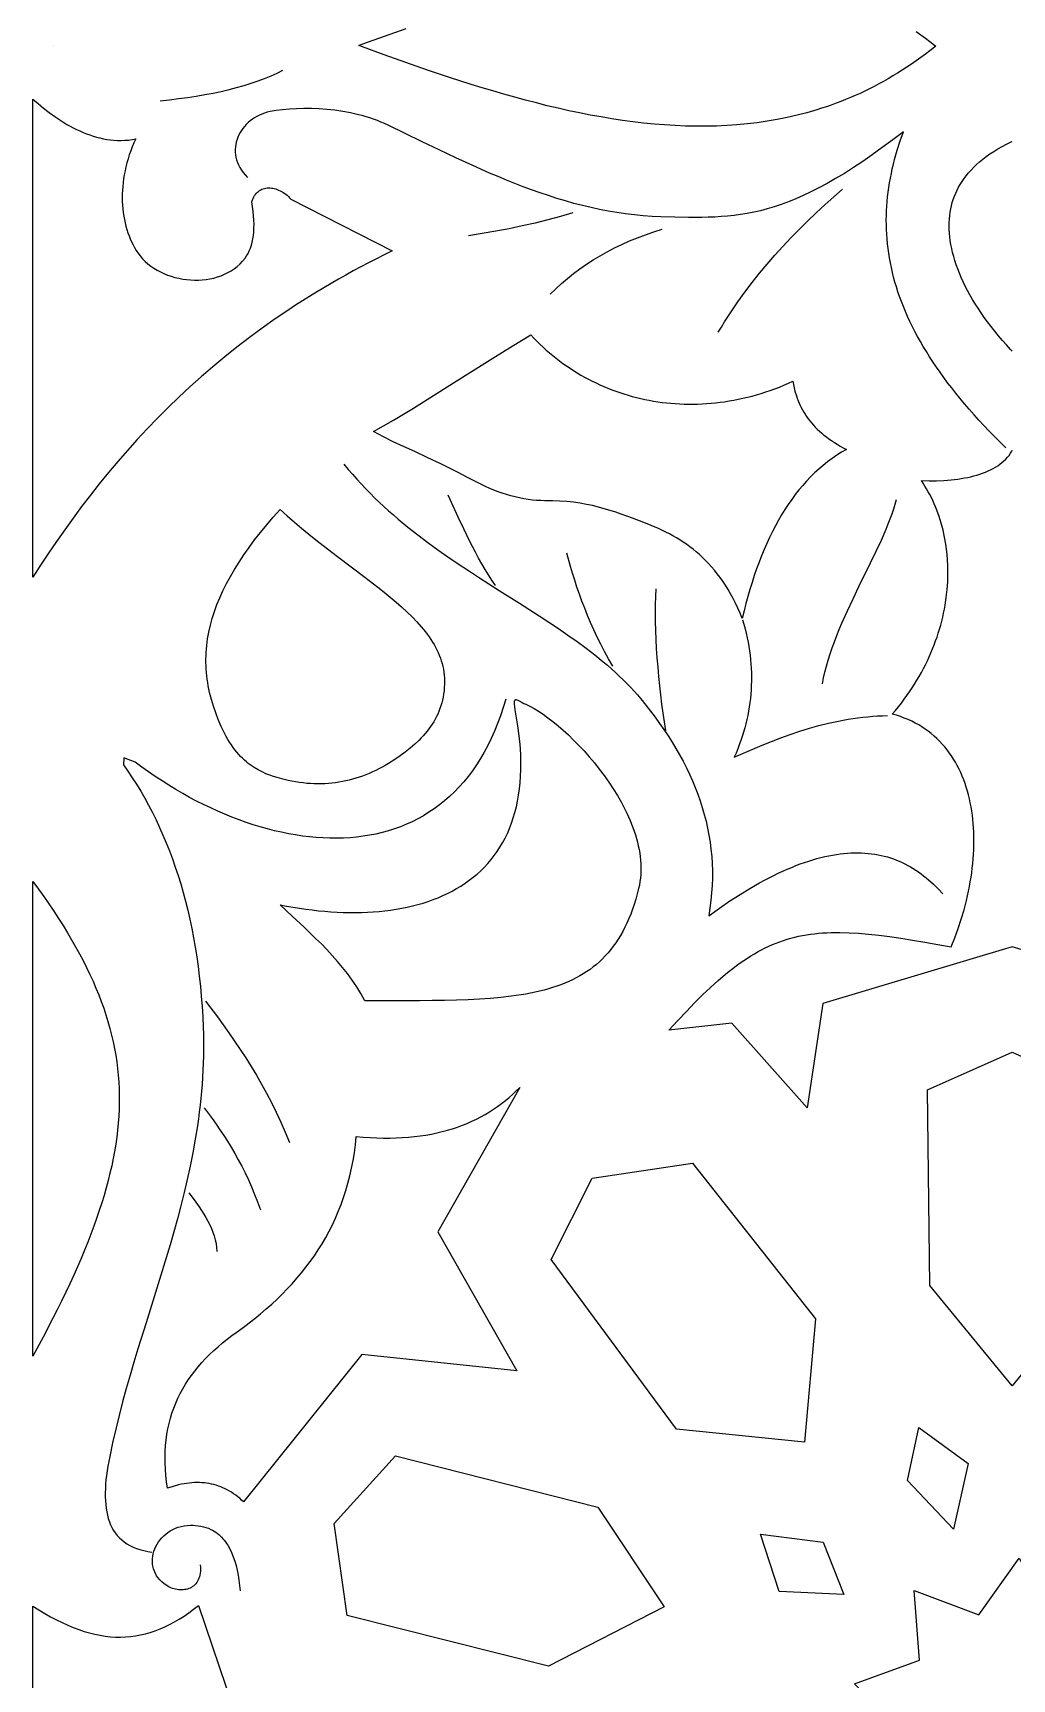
# Model space of a CAD drawing. Extents: x -332 to 348, y -263 to 352.
# Drawn here: x 233.83 to 261.73, y 170.39 to 217.3 of the extents above; entities that cross this region are included whole.
import ezdxf

# ---------------------------------------------------------------- set-up
doc = ezdxf.new("R2010")
doc.units = 0
doc.layers.add('LAYER_1', color=18, linetype='CONTINUOUS')
doc.layers.add('LAYER_2', color=174, linetype='CONTINUOUS')

msp = doc.modelspace()

# ---------------------------------------------------------------- linework, layer by layer
at = {"layer": 'LAYER_1'}
for points in [[(258.995, 217.349), (259.126, 217.255), (259.257, 217.158), (259.387, 217.059), (259.517, 216.957), (259.553, 216.928), (259.518, 216.899), (259.388, 216.797), (259.257, 216.698), (259.126, 216.601), (258.995, 216.507), (258.864, 216.416), (258.732, 216.328), (258.599, 216.242), (258.467, 216.159), (258.334, 216.078), (258.201, 216), (258.067, 215.924), (257.933, 215.851), (257.799, 215.78), (257.664, 215.712), (257.529, 215.646), (257.394, 215.583), (257.258, 215.521), (257.122, 215.462), (256.985, 215.406), (256.848, 215.351), (256.711, 215.299), (256.574, 215.249), (256.436, 215.201), (256.297, 215.156), (256.161, 215.113), (255.88, 215.031), (255.6, 214.959), (255.318, 214.894), (255.035, 214.837), (254.751, 214.788), (254.465, 214.746), (254.177, 214.712), (253.888, 214.685), (253.598, 214.665), (253.306, 214.652), (253.013, 214.645), (252.718, 214.645), (252.422, 214.651), (252.125, 214.663), (251.827, 214.682), (251.527, 214.706), (251.227, 214.736), (250.925, 214.771), (250.622, 214.812), (250.319, 214.858), (250.014, 214.909), (249.709, 214.964), (249.403, 215.025), (249.096, 215.089), (248.789, 215.158), (248.481, 215.231), (248.172, 215.308), (247.863, 215.388), (247.554, 215.472), (247.244, 215.56), (246.935, 215.65), (246.624, 215.744), (246.315, 215.839), (245.693, 216.039), (245.073, 216.248), (244.452, 216.463), (243.833, 216.684), (243.215, 216.909), (243.11, 216.948), (243.225, 216.99), (243.843, 217.214), (244.461, 217.434)], [(261.727, 208.234), (261.684, 208.281), (261.565, 208.412), (261.45, 208.543), (261.339, 208.675), (261.232, 208.806), (261.129, 208.937), (261.031, 209.067), (260.936, 209.197), (260.846, 209.327), (260.76, 209.456), (260.679, 209.584), (260.601, 209.712), (260.528, 209.839), (260.459, 209.965), (260.395, 210.09), (260.335, 210.214), (260.279, 210.337), (260.227, 210.459), (260.18, 210.579), (260.136, 210.698), (260.098, 210.816), (260.063, 210.932), (260.032, 211.047), (260.006, 211.16), (259.984, 211.271), (259.966, 211.381), (259.952, 211.489), (259.942, 211.595), (259.936, 211.699), (259.934, 211.801), (259.935, 211.902), (259.941, 212.001), (259.95, 212.098), (259.963, 212.193), (259.98, 212.287), (260, 212.379), (260.024, 212.47), (260.052, 212.559), (260.084, 212.648), (260.12, 212.735), (260.159, 212.821), (260.203, 212.905), (260.251, 212.989), (260.304, 213.072), (260.36, 213.155), (260.422, 213.236), (260.488, 213.317), (260.559, 213.397), (260.635, 213.476), (260.716, 213.554), (260.803, 213.631), (260.895, 213.707), (260.993, 213.782), (261.096, 213.855), (261.205, 213.928), (261.32, 213.999), (261.441, 214.069), (261.568, 214.137), (261.702, 214.203), (261.727, 214.215)], [(267.117, 189.646), (261.727, 191.263), (256.337, 189.646), (255.885, 186.674), (253.742, 189.083), (251.951, 188.883), (252.203, 189.159), (252.446, 189.419), (252.681, 189.662), (252.909, 189.889), (253.132, 190.1), (253.349, 190.297), (253.562, 190.478), (253.667, 190.564), (253.771, 190.645), (253.875, 190.724), (253.978, 190.798), (254.081, 190.87), (254.184, 190.938), (254.286, 191.002), (254.388, 191.063), (254.49, 191.121), (254.592, 191.176), (254.695, 191.228), (254.797, 191.276), (254.901, 191.322), (255.004, 191.364), (255.109, 191.404), (255.214, 191.44), (255.32, 191.474), (255.427, 191.505), (255.535, 191.532), (255.644, 191.558), (255.754, 191.58), (255.866, 191.6), (255.979, 191.617), (256.094, 191.632), (256.211, 191.644), (256.329, 191.654), (256.45, 191.661), (256.572, 191.666), (256.697, 191.668), (256.823, 191.668), (257.084, 191.662), (257.355, 191.646), (257.637, 191.623), (257.931, 191.592), (258.238, 191.553), (258.559, 191.507), (258.894, 191.453), (259.244, 191.394), (259.611, 191.328), (259.995, 191.257), (260.099, 191.519), (260.194, 191.782), (260.281, 192.047), (260.358, 192.313), (260.427, 192.578), (260.457, 192.711), (260.486, 192.844), (260.512, 192.976), (260.536, 193.108), (260.557, 193.24), (260.576, 193.371), (260.592, 193.502), (260.606, 193.632), (260.618, 193.762), (260.627, 193.891), (260.634, 194.019), (260.638, 194.147), (260.639, 194.273), (260.638, 194.399), (260.635, 194.524), (260.629, 194.647), (260.62, 194.769), (260.609, 194.891), (260.595, 195.011), (260.578, 195.129), (260.559, 195.246), (260.537, 195.362), (260.512, 195.476), (260.485, 195.589), (260.455, 195.699), (260.422, 195.809), (260.387, 195.916), (260.348, 196.021), (260.307, 196.125), (260.263, 196.226), (260.216, 196.326), (260.166, 196.423), (260.114, 196.518), (260.058, 196.611), (260, 196.702), (259.939, 196.79), (259.874, 196.876), (259.807, 196.959), (259.737, 197.039), (259.664, 197.117), (259.587, 197.193), (259.508, 197.265), (259.426, 197.335), (259.34, 197.401), (259.252, 197.465), (259.16, 197.525), (259.066, 197.583), (258.968, 197.637), (258.867, 197.688), (258.763, 197.736), (258.655, 197.78), (258.545, 197.821), (258.431, 197.859), (258.314, 197.892), (258.403, 197.996), (258.489, 198.101), (258.573, 198.207), (258.654, 198.313), (258.732, 198.42), (258.807, 198.528), (258.88, 198.637), (258.95, 198.746), (259.018, 198.856), (259.082, 198.966), (259.145, 199.077), (259.204, 199.188), (259.261, 199.299), (259.316, 199.411), (259.367, 199.524), (259.417, 199.636), (259.464, 199.749), (259.508, 199.862), (259.55, 199.975), (259.589, 200.088), (259.626, 200.202), (259.661, 200.315), (259.693, 200.428), (259.723, 200.542), (259.75, 200.655), (259.775, 200.768), (259.798, 200.881), (259.818, 200.993), (259.852, 201.218), (259.876, 201.441), (259.892, 201.662), (259.899, 201.881), (259.897, 202.098), (259.886, 202.312), (259.867, 202.523), (259.84, 202.731), (259.805, 202.935), (259.761, 203.135), (259.71, 203.33), (259.651, 203.521), (259.585, 203.707), (259.548, 203.797), (259.51, 203.887), (259.471, 203.975), (259.429, 204.061), (259.386, 204.146), (259.34, 204.23), (259.293, 204.312), (259.245, 204.392), (259.194, 204.47), (259.142, 204.547), (259.361, 204.542), (259.576, 204.544), (259.785, 204.553), (259.988, 204.568), (260.184, 204.591), (260.373, 204.621), (260.464, 204.639), (260.554, 204.658), (260.641, 204.68), (260.726, 204.704), (260.809, 204.73), (260.889, 204.758), (260.967, 204.788), (261.043, 204.82), (261.116, 204.854), (261.186, 204.891), (261.253, 204.929), (261.318, 204.97), (261.379, 205.014), (261.438, 205.059), (261.493, 205.107), (261.546, 205.158), (261.595, 205.211), (261.641, 205.266), (261.683, 205.324), (261.722, 205.384), (261.722, 205.401), (261.727, 205.392), (261.732, 205.401)], [(233.827, 165.96), (233.827, 172.47), (233.997, 172.361), (234.166, 172.26), (234.331, 172.165), (234.495, 172.078), (234.657, 171.998), (234.817, 171.925), (234.975, 171.86), (235.131, 171.801), (235.285, 171.749), (235.438, 171.705), (235.589, 171.667), (235.739, 171.637), (235.887, 171.614), (236.034, 171.597), (236.18, 171.588), (236.324, 171.586), (236.468, 171.59), (236.61, 171.602), (236.751, 171.62), (236.892, 171.646), (237.032, 171.678), (237.171, 171.718), (237.31, 171.764), (237.448, 171.817), (237.585, 171.877), (237.722, 171.944), (237.859, 172.018), (237.996, 172.098), (238.132, 172.186), (238.269, 172.28), (238.405, 172.381), (238.542, 172.489), (239.521, 169.6)]]:
    msp.add_lwpolyline(points, dxfattribs=at)
for points in [[(233.974, 215.289), (234.127, 215.162), (234.286, 215.038), (234.451, 214.919), (234.621, 214.805), (234.796, 214.698), (234.885, 214.648), (234.976, 214.6), (235.067, 214.554), (235.16, 214.51), (235.254, 214.469), (235.349, 214.432), (235.444, 214.397), (235.541, 214.365), (235.638, 214.336), (235.736, 214.311), (235.835, 214.29), (235.935, 214.272), (236.036, 214.258), (236.137, 214.248), (236.239, 214.243), (236.341, 214.242), (236.444, 214.245), (236.547, 214.253), (236.651, 214.266), (236.756, 214.284), (236.705, 214.171), (236.657, 214.057), (236.614, 213.944), (236.574, 213.83), (236.538, 213.716), (236.505, 213.603), (236.477, 213.49), (236.451, 213.377), (236.43, 213.265), (236.412, 213.153), (236.397, 213.042), (236.386, 212.931), (236.378, 212.822), (236.373, 212.713), (236.372, 212.606), (236.374, 212.499), (236.38, 212.394), (236.388, 212.29), (236.4, 212.188), (236.414, 212.087), (236.432, 211.988), (236.453, 211.891), (236.477, 211.795), (236.503, 211.701), (236.533, 211.61), (236.565, 211.52), (236.601, 211.433), (236.639, 211.348), (236.679, 211.265), (236.723, 211.185), (236.769, 211.108), (236.817, 211.033), (236.879, 210.95), (236.947, 210.87), (237.021, 210.795), (237.1, 210.725), (237.183, 210.66), (237.272, 210.599), (237.364, 210.543), (237.46, 210.492), (237.56, 210.445), (237.662, 210.404), (237.767, 210.368), (237.875, 210.337), (237.984, 210.311), (238.094, 210.29), (238.205, 210.275), (238.317, 210.264), (238.429, 210.26), (238.541, 210.261), (238.653, 210.267), (238.763, 210.279), (238.872, 210.297), (238.98, 210.32), (239.085, 210.35), (239.188, 210.385), (239.288, 210.426), (239.384, 210.473), (239.477, 210.527), (239.565, 210.586), (239.65, 210.652), (239.729, 210.724), (239.803, 210.802), (239.871, 210.887), (239.916, 210.952), (239.957, 211.021), (239.993, 211.095), (240.025, 211.173), (240.052, 211.255), (240.076, 211.342), (240.095, 211.434), (240.109, 211.531), (240.119, 211.632), (240.125, 211.739), (240.127, 211.851), (240.124, 211.969), (240.116, 212.092), (240.104, 212.22), (240.088, 212.355), (240.067, 212.495), (240.083, 212.544), (240.101, 212.589), (240.121, 212.63), (240.143, 212.669), (240.167, 212.704), (240.194, 212.736), (240.222, 212.764), (240.252, 212.79), (240.284, 212.813), (240.317, 212.832), (240.351, 212.849), (240.387, 212.862), (240.424, 212.873), (240.461, 212.881), (240.5, 212.886), (240.54, 212.888), (240.58, 212.887), (240.621, 212.884), (240.662, 212.878), (240.703, 212.869), (240.745, 212.857), (240.786, 212.844), (240.828, 212.827), (240.869, 212.808), (240.91, 212.787), (240.95, 212.763), (240.99, 212.737), (241.029, 212.708), (241.068, 212.677), (241.105, 212.644), (241.142, 212.609), (241.177, 212.571), (244.067, 211.095), (243.84, 210.983), (243.615, 210.87), (243.393, 210.756), (243.173, 210.64), (242.956, 210.524), (242.742, 210.405), (242.53, 210.286), (242.321, 210.165), (242.114, 210.043), (241.91, 209.92), (241.708, 209.796), (241.508, 209.67), (241.311, 209.544), (241.117, 209.416), (240.734, 209.156), (240.361, 208.892), (239.996, 208.624), (239.641, 208.351), (239.293, 208.074), (238.955, 207.793), (238.624, 207.508), (238.301, 207.219), (237.986, 206.926), (237.678, 206.629), (237.378, 206.329), (237.085, 206.025), (236.799, 205.718), (236.519, 205.407), (236.246, 205.093), (235.979, 204.776), (235.719, 204.456), (235.464, 204.133), (235.215, 203.807), (234.971, 203.478), (234.732, 203.147), (234.499, 202.813), (234.27, 202.477), (234.047, 202.139), (233.827, 201.798), (233.827, 215.418)], [(248.102, 208.609), (248.188, 208.52), (248.275, 208.434), (248.364, 208.35), (248.455, 208.267), (248.547, 208.187), (248.641, 208.109), (248.736, 208.032), (248.833, 207.958), (248.931, 207.885), (249.031, 207.815), (249.132, 207.747), (249.234, 207.68), (249.337, 207.616), (249.442, 207.554), (249.548, 207.494), (249.655, 207.437), (249.764, 207.381), (249.873, 207.328), (249.984, 207.276), (250.096, 207.227), (250.208, 207.18), (250.322, 207.135), (250.437, 207.093), (250.553, 207.053), (250.669, 207.015), (250.787, 206.979), (250.905, 206.946), (251.025, 206.914), (251.145, 206.886), (251.266, 206.859), (251.387, 206.835), (251.509, 206.813), (251.632, 206.793), (251.756, 206.776), (251.88, 206.762), (252.005, 206.749), (252.13, 206.74), (252.256, 206.732), (252.383, 206.727), (252.51, 206.725), (252.637, 206.725), (252.765, 206.727), (252.893, 206.732), (253.021, 206.739), (253.15, 206.749), (253.279, 206.762), (253.408, 206.777), (253.537, 206.795), (253.667, 206.815), (253.797, 206.838), (253.927, 206.863), (254.057, 206.891), (254.187, 206.922), (254.317, 206.955), (254.447, 206.992), (254.577, 207.03), (254.707, 207.072), (254.837, 207.116), (254.967, 207.163), (255.096, 207.212), (255.225, 207.265), (255.355, 207.32), (255.484, 207.378), (255.508, 207.236), (255.54, 207.096), (255.58, 206.959), (255.603, 206.891), (255.629, 206.824), (255.656, 206.757), (255.686, 206.691), (255.719, 206.626), (255.753, 206.561), (255.79, 206.498), (255.829, 206.435), (255.871, 206.372), (255.916, 206.31), (255.963, 206.25), (256.013, 206.189), (256.065, 206.13), (256.12, 206.072), (256.178, 206.014), (256.238, 205.957), (256.302, 205.901), (256.368, 205.845), (256.437, 205.791), (256.51, 205.737), (256.585, 205.685), (256.663, 205.633), (256.745, 205.582), (256.83, 205.532), (256.918, 205.483), (257.009, 205.435), (256.869, 205.354), (256.733, 205.268), (256.601, 205.178), (256.471, 205.082), (256.345, 204.981), (256.222, 204.876), (256.102, 204.766), (255.985, 204.651), (255.872, 204.532), (255.761, 204.408), (255.653, 204.279), (255.549, 204.146), (255.447, 204.009), (255.349, 203.867), (255.253, 203.72), (255.16, 203.57), (255.07, 203.415), (254.983, 203.256), (254.899, 203.093), (254.817, 202.926), (254.738, 202.754), (254.662, 202.579), (254.588, 202.4), (254.517, 202.217), (254.449, 202.03), (254.383, 201.839), (254.319, 201.644), (254.258, 201.446), (254.2, 201.244), (254.144, 201.039), (254.09, 200.83), (254.039, 200.617), (253.976, 200.769), (253.911, 200.914), (253.845, 201.054), (253.777, 201.189), (253.706, 201.319), (253.634, 201.443), (253.56, 201.563), (253.485, 201.677), (253.407, 201.787), (253.328, 201.893), (253.247, 201.994), (253.165, 202.091), (253.081, 202.184), (252.995, 202.272), (252.908, 202.357), (252.82, 202.439), (252.73, 202.516), (252.638, 202.591), (252.546, 202.662), (252.451, 202.73), (252.356, 202.795), (252.259, 202.857), (252.161, 202.917), (252.062, 202.974), (251.962, 203.028), (251.86, 203.081), (251.654, 203.179), (251.444, 203.271), (251.23, 203.356), (250.91, 203.477), (250.592, 203.592), (250.432, 203.646), (250.271, 203.698), (250.107, 203.746), (249.941, 203.791), (249.771, 203.832), (249.596, 203.868), (249.417, 203.9), (249.231, 203.927), (249.039, 203.948), (248.84, 203.963), (248.633, 203.972), (248.418, 203.974), (248.299, 203.976), (248.179, 203.982), (248.058, 203.993), (247.936, 204.009), (247.814, 204.028), (247.691, 204.052), (247.568, 204.08), (247.446, 204.112), (247.323, 204.148), (247.202, 204.187), (247.081, 204.229), (246.961, 204.275), (246.843, 204.324), (246.726, 204.377), (246.611, 204.432), (246.498, 204.489), (246.212, 204.639), (245.946, 204.775), (245.472, 205.01), (245.062, 205.206), (244.705, 205.371), (244.387, 205.518), (244.094, 205.655), (243.815, 205.795), (243.676, 205.868), (243.536, 205.946), (243.819, 206.106), (244.103, 206.271), (244.389, 206.441), (244.674, 206.614), (245.245, 206.969), (245.814, 207.329), (246.935, 208.04), (247.483, 208.379), (247.752, 208.542), (248.018, 208.699)], [(241.074, 203.543), (241.277, 203.365), (241.482, 203.191), (241.686, 203.022), (241.892, 202.857), (242.096, 202.696), (242.503, 202.384), (243.288, 201.791), (243.658, 201.505), (243.836, 201.364), (244.008, 201.224), (244.174, 201.084), (244.333, 200.944), (244.485, 200.805), (244.629, 200.664), (244.765, 200.523), (244.891, 200.381), (245.009, 200.238), (245.064, 200.165), (245.116, 200.093), (245.166, 200.019), (245.213, 199.945), (245.258, 199.871), (245.299, 199.796), (245.338, 199.72), (245.374, 199.644), (245.406, 199.567), (245.436, 199.489), (245.462, 199.411), (245.486, 199.331), (245.506, 199.251), (245.522, 199.17), (245.536, 199.088), (245.545, 199.005), (245.552, 198.921), (245.554, 198.836), (245.553, 198.74), (245.549, 198.646), (245.541, 198.555), (245.53, 198.465), (245.515, 198.378), (245.497, 198.293), (245.476, 198.209), (245.452, 198.128), (245.425, 198.048), (245.396, 197.97), (245.363, 197.893), (245.327, 197.819), (245.289, 197.746), (245.248, 197.674), (245.204, 197.604), (245.158, 197.536), (245.11, 197.469), (245.059, 197.403), (245.005, 197.339), (244.95, 197.276), (244.892, 197.214), (244.833, 197.153), (244.707, 197.035), (244.574, 196.92), (244.434, 196.81), (244.288, 196.702), (244.136, 196.598), (243.957, 196.484), (243.867, 196.431), (243.777, 196.38), (243.686, 196.332), (243.594, 196.286), (243.502, 196.242), (243.409, 196.201), (243.316, 196.163), (243.222, 196.127), (243.127, 196.094), (243.032, 196.063), (242.936, 196.035), (242.84, 196.009), (242.743, 195.986), (242.645, 195.966), (242.547, 195.949), (242.448, 195.934), (242.348, 195.922), (242.248, 195.913), (242.147, 195.906), (242.045, 195.903), (241.943, 195.902), (241.84, 195.904), (241.736, 195.91), (241.631, 195.918), (241.526, 195.929), (241.42, 195.943), (241.313, 195.96), (241.206, 195.98), (241.098, 196.003), (240.988, 196.029), (240.789, 196.082), (240.684, 196.114), (240.577, 196.151), (240.467, 196.193), (240.356, 196.243), (240.244, 196.3), (240.132, 196.367), (240.02, 196.444), (239.964, 196.486), (239.908, 196.531), (239.853, 196.579), (239.798, 196.631), (239.744, 196.686), (239.69, 196.744), (239.637, 196.805), (239.584, 196.871), (239.532, 196.94), (239.481, 197.013), (239.431, 197.09), (239.382, 197.171), (239.334, 197.257), (239.288, 197.347), (239.194, 197.541), (239.11, 197.734), (239.035, 197.927), (238.969, 198.119), (238.911, 198.311), (238.863, 198.503), (238.824, 198.694), (238.807, 198.789), (238.793, 198.885), (238.782, 198.98), (238.772, 199.076), (238.765, 199.172), (238.761, 199.267), (238.758, 199.363), (238.758, 199.459), (238.76, 199.554), (238.764, 199.65), (238.771, 199.746), (238.78, 199.843), (238.791, 199.939), (238.805, 200.035), (238.821, 200.132), (238.839, 200.229), (238.883, 200.423), (238.936, 200.618), (238.998, 200.814), (239.07, 201.011), (239.151, 201.209), (239.242, 201.409), (239.342, 201.61), (239.452, 201.813), (239.571, 202.017), (239.7, 202.224), (239.838, 202.432), (239.986, 202.642), (240.144, 202.854), (240.312, 203.068), (240.489, 203.285), (240.676, 203.504), (240.873, 203.725)], [(247.615, 198.3), (247.644, 198.289), (247.679, 198.271), (247.765, 198.224), (247.817, 198.197), (247.875, 198.17), (247.987, 198.117), (248.107, 198.052), (248.233, 197.975), (248.366, 197.887), (248.503, 197.788), (248.644, 197.679), (248.789, 197.561), (248.936, 197.433), (249.084, 197.296), (249.234, 197.152), (249.384, 197), (249.533, 196.84), (249.68, 196.674), (249.825, 196.502), (249.966, 196.324), (250.104, 196.141), (250.237, 195.954), (250.364, 195.762), (250.484, 195.567), (250.597, 195.368), (250.702, 195.167), (250.752, 195.065), (250.798, 194.963), (250.843, 194.861), (250.885, 194.758), (250.924, 194.655), (250.96, 194.552), (250.994, 194.449), (251.025, 194.345), (251.052, 194.242), (251.077, 194.138), (251.098, 194.035), (251.116, 193.932), (251.13, 193.828), (251.141, 193.726), (251.148, 193.623), (251.151, 193.521), (251.151, 193.42), (251.146, 193.318), (251.137, 193.218), (251.125, 193.118), (251.108, 193.019), (251.086, 192.921), (251.046, 192.765), (251.004, 192.615), (250.959, 192.469), (250.912, 192.329), (250.862, 192.193), (250.809, 192.062), (250.753, 191.936), (250.695, 191.815), (250.635, 191.698), (250.571, 191.585), (250.505, 191.477), (250.437, 191.373), (250.365, 191.274), (250.292, 191.178), (250.215, 191.087), (250.136, 190.999), (250.054, 190.915), (249.97, 190.835), (249.883, 190.759), (249.793, 190.686), (249.701, 190.617), (249.606, 190.551), (249.509, 190.488), (249.409, 190.429), (249.306, 190.373), (249.201, 190.319), (249.093, 190.269), (248.983, 190.222), (248.87, 190.178), (248.754, 190.136), (248.636, 190.097), (248.515, 190.06), (248.391, 190.026), (248.265, 189.994), (248.137, 189.965), (248.005, 189.938), (247.872, 189.913), (247.735, 189.889), (247.454, 189.849), (247.164, 189.816), (246.862, 189.789), (246.551, 189.767), (246.229, 189.751), (245.897, 189.739), (245.554, 189.731), (245.202, 189.725), (244.839, 189.722), (243.285, 189.718), (243.229, 189.822), (243.172, 189.924), (243.113, 190.024), (243.052, 190.122), (242.989, 190.218), (242.925, 190.312), (242.791, 190.495), (242.652, 190.673), (242.507, 190.845), (242.357, 191.013), (242.203, 191.178), (242.045, 191.34), (241.883, 191.499), (241.552, 191.816), (241.214, 192.133), (240.873, 192.458), (241.056, 192.422), (241.238, 192.389), (241.42, 192.36), (241.601, 192.333), (241.782, 192.309), (241.962, 192.289), (242.14, 192.272), (242.318, 192.258), (242.495, 192.247), (242.67, 192.24), (242.844, 192.236), (243.017, 192.235), (243.188, 192.238), (243.358, 192.245), (243.526, 192.254), (243.692, 192.268), (243.856, 192.285), (244.018, 192.305), (244.178, 192.329), (244.336, 192.357), (244.492, 192.389), (244.645, 192.424), (244.796, 192.463), (244.944, 192.506), (245.089, 192.553), (245.232, 192.603), (245.372, 192.658), (245.508, 192.717), (245.642, 192.779), (245.772, 192.846), (245.9, 192.917), (246.023, 192.992), (246.144, 193.071), (246.261, 193.154), (246.374, 193.241), (246.483, 193.333), (246.588, 193.429), (246.69, 193.529), (246.787, 193.634), (246.88, 193.743), (246.969, 193.857), (247.054, 193.975), (247.134, 194.098), (247.209, 194.225), (247.28, 194.357), (247.346, 194.493), (247.408, 194.635), (247.464, 194.781), (247.515, 194.931), (247.561, 195.087), (247.602, 195.247), (247.637, 195.412), (247.667, 195.582), (247.692, 195.757), (247.711, 195.937), (247.724, 196.122), (247.731, 196.312), (247.732, 196.507), (247.727, 196.707), (247.716, 196.912), (247.699, 197.123), (247.676, 197.339), (247.646, 197.56), (247.609, 197.786), (247.571, 198.015), (247.559, 198.101), (247.552, 198.17), (247.55, 198.223), (247.553, 198.261), (247.561, 198.287), (247.566, 198.295), (247.573, 198.301), (247.582, 198.304), (247.592, 198.305)], [(233.983, 192.903), (234.134, 192.691), (234.279, 192.482), (234.42, 192.274), (234.555, 192.069), (234.685, 191.864), (234.809, 191.662), (234.929, 191.461), (235.043, 191.261), (235.153, 191.062), (235.257, 190.865), (235.356, 190.669), (235.45, 190.473), (235.539, 190.279), (235.622, 190.085), (235.701, 189.892), (235.775, 189.7), (235.844, 189.508), (235.907, 189.317), (235.966, 189.126), (236.02, 188.935), (236.068, 188.744), (236.112, 188.554), (236.151, 188.363), (236.185, 188.172), (236.214, 187.981), (236.238, 187.789), (236.257, 187.597), (236.272, 187.405), (236.281, 187.212), (236.286, 187.018), (236.286, 186.823), (236.281, 186.628), (236.271, 186.431), (236.257, 186.233), (236.238, 186.034), (236.214, 185.834), (236.185, 185.632), (236.152, 185.429), (236.114, 185.225), (236.071, 185.018), (236.023, 184.81), (235.971, 184.6), (235.915, 184.388), (235.853, 184.174), (235.787, 183.958), (235.717, 183.74), (235.641, 183.519), (235.562, 183.296), (235.477, 183.07), (235.389, 182.842), (235.295, 182.611), (235.197, 182.377), (235.095, 182.14), (234.988, 181.9), (234.877, 181.658), (234.761, 181.412), (234.641, 181.162), (234.516, 180.909), (234.387, 180.653), (234.116, 180.13), (233.827, 179.592), (233.827, 193.116)], [(264.139, 187.182), (264.067, 181.605), (261.727, 178.743), (259.387, 181.605), (259.316, 187.182), (261.727, 188.259)], [(245.369, 183.133), (247.616, 179.17), (243.201, 179.636), (239.829, 175.44), (239.774, 175.492), (239.718, 175.541), (239.662, 175.587), (239.604, 175.631), (239.546, 175.673), (239.486, 175.712), (239.426, 175.748), (239.365, 175.782), (239.304, 175.813), (239.241, 175.842), (239.178, 175.868), (239.114, 175.892), (239.049, 175.913), (238.983, 175.931), (238.917, 175.947), (238.85, 175.961), (238.781, 175.972), (238.712, 175.98), (238.643, 175.986), (238.572, 175.989), (238.501, 175.989), (238.428, 175.988), (238.355, 175.983), (238.282, 175.976), (238.207, 175.967), (238.132, 175.955), (238.055, 175.94), (237.978, 175.923), (237.822, 175.881), (237.662, 175.828), (237.636, 176.013), (237.616, 176.193), (237.602, 176.37), (237.594, 176.544), (237.592, 176.715), (237.596, 176.883), (237.606, 177.047), (237.622, 177.208), (237.644, 177.366), (237.672, 177.521), (237.705, 177.673), (237.744, 177.822), (237.789, 177.969), (237.839, 178.112), (237.895, 178.253), (237.956, 178.392), (238.023, 178.527), (238.095, 178.66), (238.172, 178.791), (238.255, 178.919), (238.343, 179.044), (238.436, 179.168), (238.534, 179.289), (238.638, 179.408), (238.746, 179.524), (238.859, 179.639), (238.978, 179.752), (239.101, 179.862), (239.229, 179.971), (239.362, 180.077), (239.499, 180.182), (239.642, 180.285), (239.816, 180.411), (239.986, 180.538), (240.153, 180.669), (240.316, 180.802), (240.476, 180.937), (240.632, 181.076), (240.783, 181.217), (240.931, 181.361), (241.075, 181.508), (241.215, 181.658), (241.35, 181.811), (241.481, 181.968), (241.607, 182.127), (241.729, 182.29), (241.846, 182.456), (241.959, 182.625), (242.067, 182.798), (242.169, 182.975), (242.267, 183.155), (242.36, 183.339), (242.447, 183.526), (242.529, 183.717), (242.606, 183.912), (242.678, 184.111), (242.743, 184.314), (242.803, 184.521), (242.858, 184.733), (242.906, 184.948), (242.949, 185.168), (242.986, 185.392), (243.016, 185.62), (243.041, 185.853), (243.239, 185.835), (243.434, 185.822), (243.625, 185.813), (243.813, 185.809), (243.996, 185.809), (244.176, 185.813), (244.353, 185.821), (244.526, 185.833), (244.695, 185.85), (244.861, 185.87), (245.023, 185.895), (245.182, 185.923), (245.337, 185.955), (245.489, 185.991), (245.638, 186.031), (245.784, 186.075), (245.926, 186.122), (246.065, 186.174), (246.201, 186.228), (246.334, 186.287), (246.463, 186.349), (246.59, 186.414), (246.714, 186.483), (246.834, 186.555), (246.952, 186.631), (247.067, 186.71), (247.179, 186.792), (247.288, 186.878), (247.394, 186.966), (247.498, 187.058), (247.598, 187.153), (247.697, 187.252)], [(256.13, 180.659), (255.817, 177.145), (252.164, 177.511), (248.594, 182.349), (249.758, 184.663), (252.622, 185.094)], [(260.474, 176.538), (260.06, 174.663), (258.747, 176.051), (259.071, 177.564)], [(249.919, 175.286), (251.814, 172.446), (248.517, 170.76), (242.78, 172.204), (242.411, 174.82), (244.156, 176.751)], [(256.343, 174.287), (256.929, 172.798), (255.092, 172.882), (254.562, 174.523)], [(262.899, 172.108), (264.798, 172.596), (264.45, 170.637), (266.213, 169.771), (264.708, 168.498), (265.51, 166.682), (263.551, 166.69), (263.017, 164.775), (261.522, 166.061), (259.901, 164.942), (259.569, 166.904), (257.62, 167.105), (258.607, 168.825), (257.241, 170.252), (259.085, 170.925), (258.942, 172.91), (260.78, 172.222), (261.926, 173.836)]]:
    msp.add_lwpolyline(points, close=True, dxfattribs=at)
at = {"layer": 'LAYER_2'}
for points in [[(234.406, 216.958), (234.406, 216.953)], [(237.449, 215.372), (237.716, 215.4), (237.977, 215.432), (238.232, 215.467), (238.481, 215.505), (238.724, 215.546), (238.961, 215.591), (239.191, 215.639), (239.415, 215.691), (239.632, 215.746), (239.842, 215.806), (240.045, 215.869), (240.241, 215.936), (240.43, 216.007), (240.611, 216.082), (240.785, 216.162), (240.951, 216.245)], [(261.547, 205.482), (261.385, 205.641), (261.228, 205.799), (261.075, 205.957), (260.927, 206.113), (260.783, 206.269), (260.643, 206.424), (260.507, 206.578), (260.376, 206.731), (260.249, 206.884), (260.125, 207.035), (260.006, 207.186), (259.891, 207.336), (259.781, 207.486), (259.674, 207.635), (259.571, 207.783), (259.472, 207.93), (259.376, 208.076), (259.285, 208.222), (259.198, 208.368), (259.114, 208.513), (259.034, 208.657), (258.957, 208.8), (258.885, 208.943), (258.816, 209.085), (258.75, 209.227), (258.689, 209.368), (258.63, 209.509), (258.576, 209.649), (258.524, 209.789), (258.476, 209.928), (258.432, 210.067), (258.391, 210.206), (258.353, 210.344), (258.318, 210.481), (258.287, 210.618), (258.259, 210.755), (258.234, 210.891), (258.212, 211.027), (258.193, 211.163), (258.178, 211.298), (258.165, 211.434), (258.155, 211.568), (258.149, 211.703), (258.145, 211.837), (258.144, 211.971), (258.146, 212.105), (258.151, 212.238), (258.159, 212.372), (258.169, 212.505), (258.182, 212.638), (258.198, 212.77), (258.216, 212.903), (258.237, 213.036), (258.261, 213.168), (258.287, 213.3), (258.315, 213.433), (258.347, 213.565), (258.38, 213.697), (258.416, 213.829), (258.454, 213.961), (258.538, 214.225), (258.63, 214.49), (258.325, 214.256), (258.03, 214.037), (257.745, 213.833), (257.47, 213.643), (257.205, 213.466), (256.948, 213.303), (256.699, 213.153), (256.458, 213.015), (256.224, 212.889), (255.997, 212.773), (255.776, 212.669), (255.561, 212.574), (255.352, 212.49), (255.147, 212.415), (254.946, 212.348), (254.749, 212.289), (254.556, 212.239), (254.365, 212.195), (254.177, 212.159), (253.991, 212.128), (253.806, 212.103), (253.622, 212.084), (253.438, 212.069), (253.254, 212.058), (253.07, 212.052), (252.884, 212.048), (252.508, 212.049), (252.122, 212.056), (251.721, 212.067), (251.468, 212.077), (251.216, 212.094), (250.965, 212.118), (250.716, 212.147), (250.468, 212.184), (250.221, 212.226), (249.975, 212.273), (249.73, 212.326), (249.486, 212.385), (249.243, 212.448), (249.001, 212.517), (248.759, 212.589), (248.518, 212.667), (248.277, 212.748), (248.037, 212.834), (247.797, 212.923), (247.558, 213.015), (247.318, 213.111), (247.079, 213.21), (246.84, 213.312), (246.362, 213.523), (245.882, 213.743), (245.402, 213.97), (244.92, 214.203), (243.946, 214.676), (243.847, 214.722), (243.745, 214.766), (243.641, 214.807), (243.536, 214.846), (243.43, 214.882), (243.322, 214.916), (243.212, 214.947), (243.102, 214.975), (242.991, 215.002), (242.879, 215.026), (242.654, 215.067), (242.429, 215.1), (242.204, 215.124), (241.98, 215.141), (241.761, 215.149), (241.545, 215.151), (241.336, 215.145), (241.134, 215.133), (240.94, 215.115), (240.756, 215.091), (240.584, 215.061), (240.504, 215.043), (240.427, 215.02), (240.352, 214.993), (240.279, 214.962), (240.21, 214.926), (240.143, 214.887), (240.079, 214.845), (240.018, 214.799), (239.961, 214.75), (239.907, 214.697), (239.857, 214.642), (239.811, 214.585), (239.768, 214.525), (239.73, 214.463), (239.696, 214.398), (239.667, 214.332), (239.642, 214.265), (239.622, 214.195), (239.607, 214.125), (239.597, 214.054), (239.593, 213.981), (239.594, 213.908), (239.6, 213.835), (239.613, 213.762), (239.631, 213.688), (239.655, 213.614), (239.686, 213.541), (239.723, 213.469), (239.767, 213.397), (239.817, 213.326), (239.874, 213.256), (239.939, 213.187)], [(253.357, 208.775), (253.446, 208.923), (253.537, 209.07), (253.723, 209.358), (253.916, 209.641), (254.115, 209.917), (254.32, 210.188), (254.531, 210.454), (254.747, 210.714), (254.969, 210.969), (255.195, 211.219), (255.426, 211.464), (255.662, 211.705), (255.902, 211.942), (256.146, 212.175), (256.394, 212.405), (256.645, 212.631), (256.9, 212.853)], [(249.207, 212.174), (248.857, 212.072), (248.501, 211.977), (248.138, 211.887), (247.77, 211.803), (247.396, 211.725), (247.016, 211.652), (246.63, 211.586), (246.238, 211.525)], [(248.568, 209.856), (248.726, 210.013), (248.889, 210.164), (249.058, 210.309), (249.232, 210.449), (249.412, 210.584), (249.598, 210.714), (249.789, 210.837), (249.986, 210.956), (250.188, 211.069), (250.396, 211.177), (250.609, 211.279), (250.828, 211.376), (251.053, 211.468), (251.283, 211.554), (251.519, 211.635), (251.76, 211.71)], [(242.689, 205.01), (242.808, 204.866), (242.93, 204.725), (243.053, 204.587), (243.178, 204.451), (243.305, 204.318), (243.434, 204.187), (243.564, 204.059), (243.695, 203.933), (243.828, 203.809), (243.963, 203.688), (244.098, 203.568), (244.235, 203.451), (244.512, 203.222), (244.793, 203), (245.078, 202.785), (245.365, 202.576), (245.654, 202.373), (245.945, 202.174), (246.236, 201.98), (246.528, 201.79), (247.111, 201.417), (247.687, 201.053), (248.253, 200.692), (248.53, 200.511), (248.803, 200.328), (249.071, 200.145), (249.332, 199.959), (249.588, 199.77), (249.837, 199.578), (250.078, 199.382), (250.195, 199.283), (250.311, 199.182), (250.424, 199.08), (250.535, 198.976), (250.644, 198.871), (250.75, 198.765), (250.854, 198.657), (250.955, 198.547), (251.054, 198.436), (251.149, 198.322), (251.29, 198.15), (251.426, 197.976), (251.558, 197.801), (251.685, 197.626), (251.808, 197.449), (251.927, 197.271), (252.041, 197.091), (252.15, 196.911), (252.254, 196.729), (252.353, 196.546), (252.448, 196.361), (252.537, 196.176), (252.62, 195.989), (252.699, 195.8), (252.772, 195.611), (252.839, 195.419), (252.901, 195.227), (252.957, 195.033), (253.008, 194.837), (253.052, 194.64), (253.09, 194.441), (253.122, 194.241), (253.148, 194.039), (253.168, 193.836), (253.181, 193.63), (253.188, 193.424), (253.188, 193.215), (253.181, 193.005), (253.167, 192.793), (253.147, 192.579), (253.119, 192.364), (253.085, 192.146), (253.389, 192.363), (253.686, 192.565), (253.976, 192.752), (254.259, 192.924), (254.535, 193.082), (254.67, 193.155), (254.804, 193.225), (254.936, 193.292), (255.066, 193.355), (255.195, 193.415), (255.321, 193.471), (255.447, 193.524), (255.57, 193.574), (255.692, 193.62), (255.813, 193.663), (255.932, 193.703), (256.049, 193.74), (256.165, 193.773), (256.279, 193.803), (256.391, 193.83), (256.503, 193.854), (256.612, 193.875), (256.72, 193.893), (256.827, 193.908), (256.932, 193.92), (257.036, 193.929), (257.139, 193.936), (257.24, 193.939), (257.339, 193.939), (257.437, 193.937), (257.534, 193.931), (257.63, 193.923), (257.724, 193.913), (257.817, 193.899), (257.908, 193.883), (257.998, 193.864), (258.087, 193.843), (258.175, 193.819), (258.262, 193.792), (258.347, 193.763), (258.431, 193.732), (258.514, 193.697), (258.595, 193.661), (258.676, 193.622), (258.755, 193.581), (258.833, 193.537), (258.91, 193.491), (258.986, 193.443), (259.06, 193.392), (259.134, 193.339), (259.207, 193.284), (259.278, 193.227), (259.349, 193.168), (259.487, 193.043), (259.62, 192.91), (259.75, 192.769)], [(247.01, 201.559), (246.907, 201.707), (246.807, 201.86), (246.71, 202.016), (246.615, 202.175), (246.524, 202.338), (246.435, 202.502), (246.348, 202.668), (246.264, 202.834), (246.102, 203.168), (245.947, 203.5), (245.656, 204.134)], [(256.321, 198.756), (256.353, 198.922), (256.392, 199.091), (256.436, 199.261), (256.486, 199.433), (256.541, 199.605), (256.6, 199.779), (256.664, 199.953), (256.732, 200.128), (256.803, 200.304), (256.878, 200.479), (257.034, 200.831), (257.197, 201.18), (257.364, 201.527), (257.696, 202.205), (257.854, 202.533), (258.003, 202.853), (258.139, 203.161), (258.201, 203.311), (258.258, 203.458), (258.311, 203.601), (258.359, 203.741), (258.4, 203.877), (258.436, 204.008)], [(250.348, 199.26), (250.229, 199.466), (250.115, 199.673), (250.007, 199.88), (249.905, 200.087), (249.809, 200.293), (249.717, 200.499), (249.631, 200.705), (249.549, 200.909), (249.472, 201.112), (249.399, 201.313), (249.33, 201.513), (249.265, 201.712), (249.203, 201.908), (249.145, 202.101), (249.038, 202.481)], [(251.862, 197.423), (251.824, 197.669), (251.787, 197.921), (251.752, 198.178), (251.72, 198.438), (251.69, 198.701), (251.663, 198.965), (251.639, 199.231), (251.617, 199.495), (251.599, 199.758), (251.585, 200.018), (251.574, 200.275), (251.567, 200.527), (251.564, 200.773), (251.566, 201.012), (251.572, 201.243), (251.582, 201.466)], [(254.05, 200.578), (254.086, 200.45), (254.12, 200.323), (254.151, 200.196), (254.179, 200.069), (254.204, 199.943), (254.226, 199.818), (254.245, 199.692), (254.261, 199.568), (254.275, 199.443), (254.286, 199.319), (254.293, 199.196), (254.299, 199.072), (254.301, 198.949), (254.3, 198.827), (254.297, 198.705), (254.29, 198.583), (254.281, 198.461), (254.27, 198.339), (254.255, 198.218), (254.237, 198.097), (254.217, 197.977), (254.194, 197.856), (254.168, 197.736), (254.139, 197.616), (254.108, 197.496), (254.074, 197.376), (254.037, 197.257), (253.997, 197.137), (253.955, 197.018), (253.909, 196.898), (253.861, 196.779), (253.81, 196.66), (254.073, 196.78), (254.336, 196.896), (254.602, 197.008), (254.869, 197.115), (255.137, 197.218), (255.407, 197.314), (255.678, 197.405), (255.951, 197.489), (256.225, 197.565), (256.501, 197.634), (256.778, 197.694), (256.916, 197.721), (257.056, 197.745), (257.195, 197.767), (257.335, 197.787), (257.475, 197.804), (257.616, 197.818), (257.756, 197.83), (257.897, 197.839), (258.038, 197.845), (258.18, 197.848)], [(247.3, 198.32), (247.229, 198.079), (247.152, 197.846), (247.069, 197.622), (246.981, 197.406), (246.888, 197.198), (246.79, 196.998), (246.687, 196.806), (246.58, 196.622), (246.467, 196.445), (246.35, 196.276), (246.229, 196.115), (246.103, 195.961), (245.973, 195.815), (245.839, 195.676), (245.701, 195.545), (245.559, 195.421), (245.413, 195.304), (245.264, 195.194), (245.111, 195.092), (244.955, 194.996), (244.796, 194.907), (244.634, 194.825), (244.468, 194.75), (244.3, 194.682), (244.128, 194.62), (243.955, 194.565), (243.778, 194.517), (243.599, 194.474), (243.418, 194.439), (243.235, 194.409), (243.05, 194.386), (242.862, 194.369), (242.673, 194.358), (242.483, 194.353), (242.29, 194.354), (242.096, 194.361), (241.901, 194.374), (241.705, 194.392), (241.507, 194.416), (241.309, 194.446), (241.109, 194.481), (240.909, 194.522), (240.708, 194.568), (240.507, 194.62), (240.305, 194.677), (240.103, 194.739), (239.901, 194.806), (239.699, 194.878), (239.497, 194.955), (239.295, 195.037), (239.094, 195.124), (238.893, 195.216), (238.692, 195.312), (238.492, 195.413), (238.293, 195.519), (238.095, 195.629), (237.898, 195.743), (237.702, 195.862), (237.508, 195.985), (237.314, 196.113), (237.123, 196.244), (236.933, 196.38), (236.744, 196.519), (236.417, 196.643), (236.407, 196.447), (236.535, 196.265), (236.659, 196.079), (236.78, 195.89), (236.898, 195.696), (237.013, 195.497), (237.124, 195.295), (237.231, 195.089), (237.335, 194.878), (237.436, 194.664), (237.532, 194.445), (237.626, 194.223), (237.715, 193.996), (237.801, 193.766), (237.884, 193.532), (237.962, 193.294), (238.037, 193.051), (238.108, 192.805), (238.175, 192.556), (238.238, 192.302), (238.297, 192.044), (238.352, 191.783), (238.404, 191.518), (238.451, 191.249), (238.494, 190.977), (238.533, 190.701), (238.568, 190.421), (238.598, 190.138), (238.624, 189.851), (238.647, 189.56), (238.664, 189.266), (238.678, 188.968), (238.684, 188.76), (238.687, 188.554), (238.687, 188.348), (238.685, 188.144), (238.679, 187.941), (238.671, 187.74), (238.66, 187.539), (238.647, 187.339), (238.63, 187.14), (238.612, 186.943), (238.591, 186.746), (238.568, 186.55), (238.542, 186.355), (238.515, 186.161), (238.453, 185.774), (238.384, 185.391), (238.308, 185.01), (238.225, 184.632), (238.136, 184.256), (238.042, 183.881), (237.943, 183.508), (237.84, 183.136), (237.733, 182.765), (237.623, 182.395), (237.511, 182.025), (237.281, 181.285), (237.049, 180.544), (236.819, 179.798), (236.706, 179.423), (236.596, 179.047), (236.488, 178.668), (236.384, 178.287), (236.284, 177.903), (236.189, 177.516), (236.099, 177.126), (236.015, 176.732), (235.987, 176.593), (235.963, 176.456), (235.942, 176.323), (235.924, 176.192), (235.909, 176.064), (235.898, 175.939), (235.891, 175.818), (235.887, 175.699), (235.887, 175.584), (235.891, 175.472), (235.9, 175.364), (235.912, 175.259), (235.929, 175.157), (235.95, 175.06), (235.975, 174.966), (236.005, 174.875), (236.04, 174.789), (236.08, 174.706), (236.125, 174.628), (236.175, 174.554), (236.231, 174.483), (236.291, 174.417), (236.357, 174.356), (236.429, 174.298), (236.506, 174.245), (236.59, 174.197), (236.679, 174.153), (236.774, 174.114), (236.875, 174.08), (236.983, 174.05), (237.097, 174.026), (237.217, 174.006)], [(238.749, 189.711), (239.084, 189.262), (239.249, 189.035), (239.413, 188.805), (239.575, 188.572), (239.734, 188.336), (239.891, 188.096), (240.045, 187.851), (240.196, 187.602), (240.343, 187.347), (240.486, 187.086), (240.626, 186.819), (240.761, 186.546), (240.891, 186.265), (241.016, 185.977), (241.136, 185.68)], [(238.705, 186.667), (238.82, 186.516), (238.933, 186.362), (239.045, 186.206), (239.155, 186.047), (239.264, 185.884), (239.371, 185.717), (239.476, 185.546), (239.579, 185.37), (239.679, 185.19), (239.778, 185.005), (239.873, 184.814), (239.966, 184.617), (240.056, 184.414), (240.143, 184.204), (240.226, 183.988), (240.307, 183.764)], [(238.268, 184.243), (238.419, 184.045), (238.563, 183.846), (238.631, 183.745), (238.696, 183.644), (238.758, 183.542), (238.815, 183.44), (238.868, 183.337), (238.916, 183.232), (238.958, 183.127), (238.994, 183.02), (239.024, 182.912), (239.047, 182.803), (239.062, 182.692), (239.069, 182.58)], [(238.594, 173.647), (238.6, 173.583), (238.602, 173.521), (238.6, 173.463), (238.595, 173.407), (238.586, 173.355), (238.573, 173.307), (238.558, 173.261), (238.54, 173.218), (238.519, 173.179), (238.495, 173.142), (238.469, 173.108), (238.44, 173.078), (238.41, 173.05), (238.377, 173.025), (238.343, 173.004), (238.306, 172.985), (238.269, 172.969), (238.23, 172.956), (238.19, 172.945), (238.149, 172.938), (238.107, 172.933), (238.064, 172.931), (238.021, 172.931), (237.978, 172.935), (237.934, 172.941), (237.891, 172.949), (237.847, 172.96), (237.804, 172.974), (237.761, 172.991), (237.719, 173.01), (237.678, 173.031), (237.638, 173.055), (237.566, 173.104), (237.502, 173.158), (237.445, 173.214), (237.395, 173.274), (237.352, 173.336), (237.316, 173.401), (237.287, 173.468), (237.264, 173.536), (237.248, 173.606), (237.238, 173.676), (237.234, 173.747), (237.236, 173.819), (237.243, 173.89), (237.257, 173.961), (237.276, 174.031), (237.301, 174.1), (237.33, 174.168), (237.365, 174.233), (237.405, 174.297), (237.45, 174.358), (237.499, 174.417), (237.553, 174.472), (237.612, 174.524), (237.675, 174.571), (237.741, 174.615), (237.812, 174.654), (237.887, 174.689), (237.965, 174.718), (238.047, 174.741), (238.133, 174.759), (238.221, 174.77), (238.313, 174.775), (238.389, 174.774), (238.464, 174.77), (238.538, 174.761), (238.612, 174.748), (238.685, 174.732), (238.756, 174.711), (238.826, 174.686), (238.893, 174.657), (238.943, 174.632), (238.991, 174.604), (239.037, 174.574), (239.082, 174.542), (239.124, 174.507), (239.165, 174.471), (239.205, 174.432), (239.242, 174.391), (239.278, 174.348), (239.313, 174.303), (239.346, 174.257), (239.377, 174.208), (239.435, 174.105), (239.488, 173.994), (239.535, 173.877), (239.577, 173.754), (239.614, 173.625), (239.646, 173.49), (239.674, 173.349), (239.697, 173.204), (239.716, 173.054), (239.732, 172.9)]]:
    msp.add_lwpolyline(points, dxfattribs=at)

doc.saveas('drawing.dxf')
